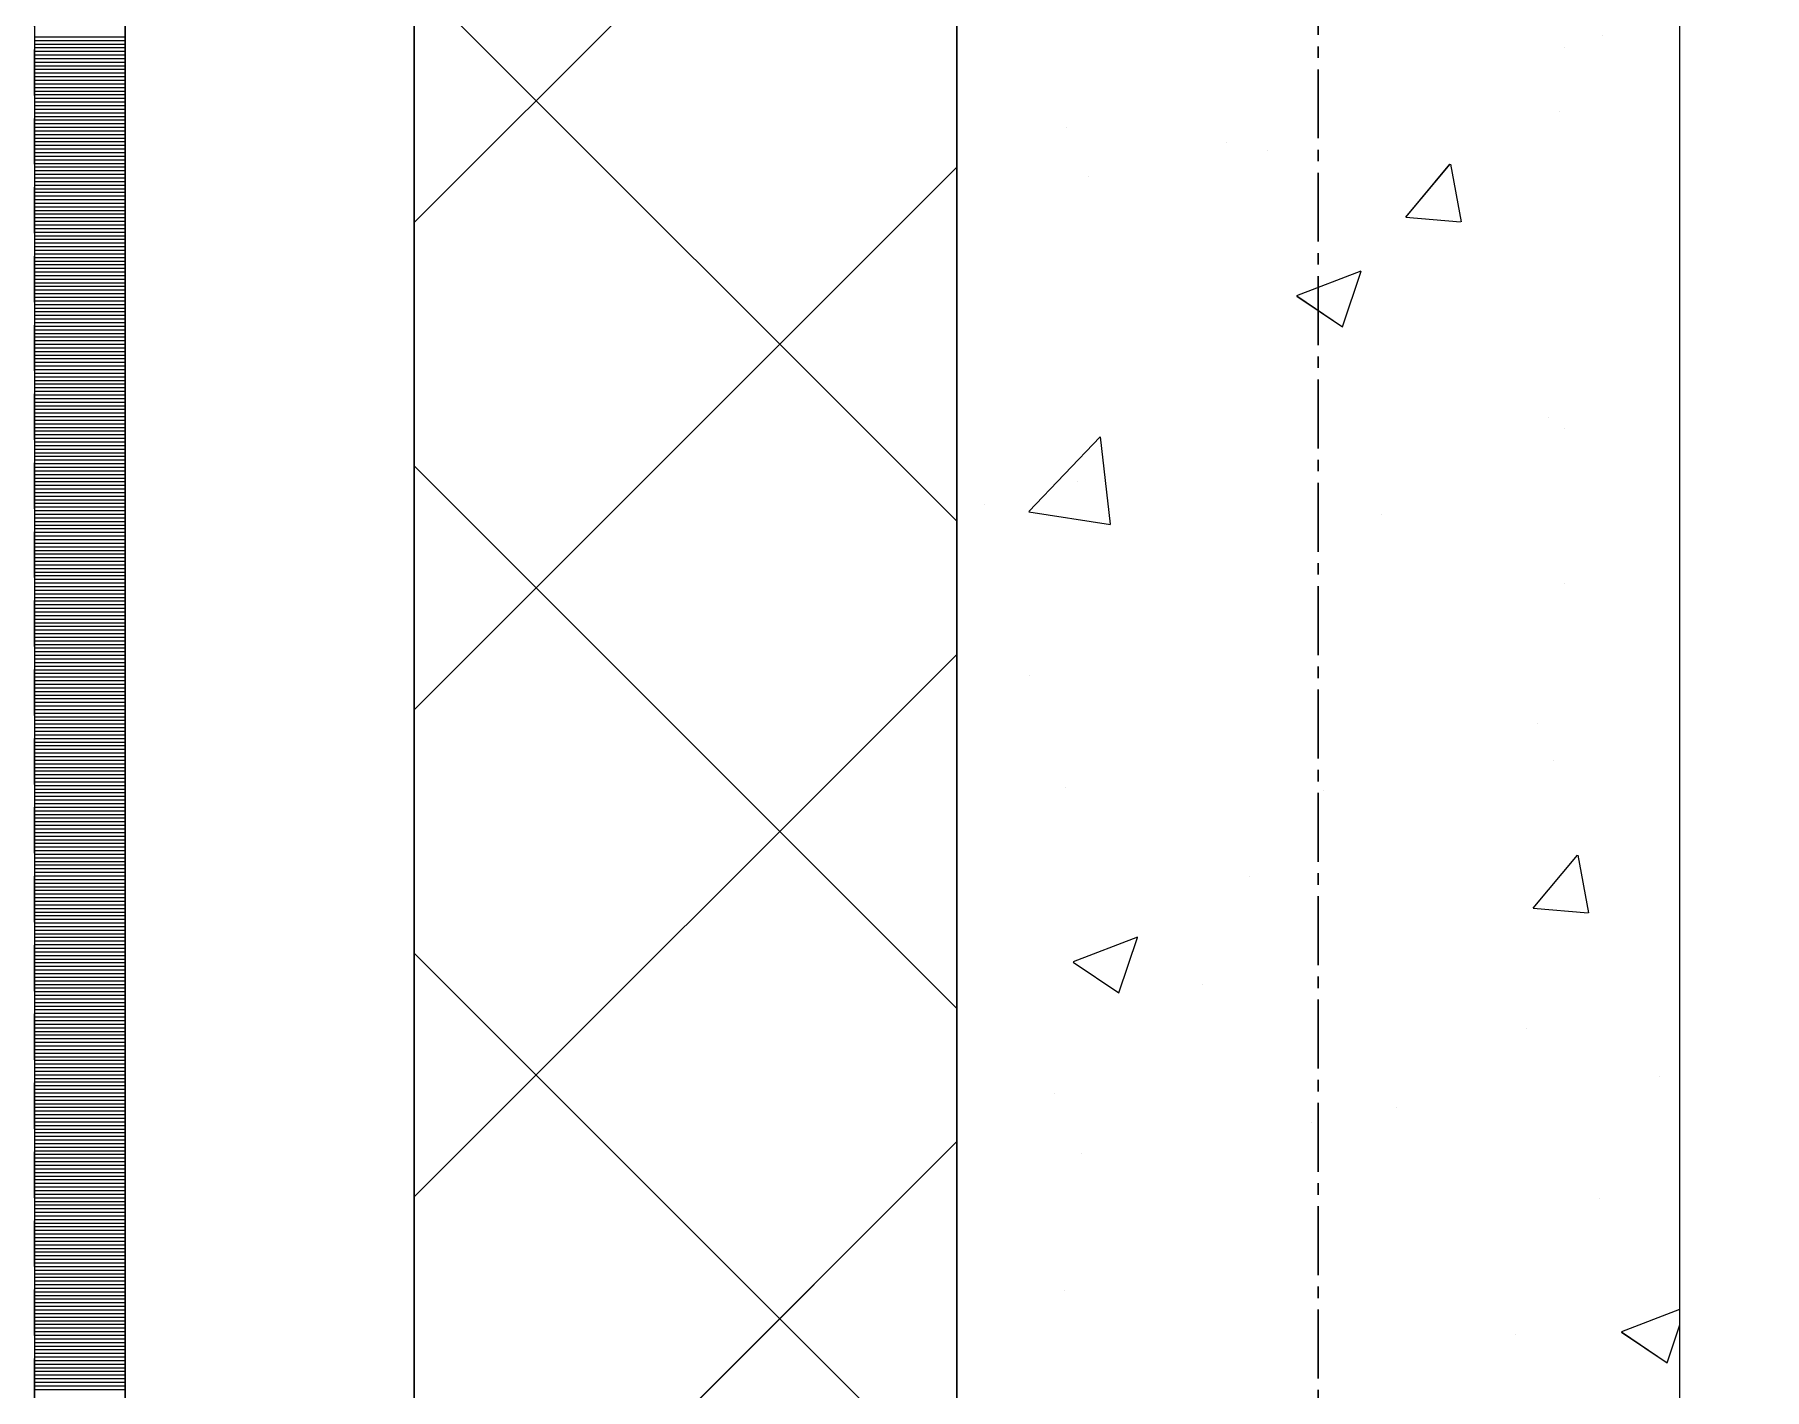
# Model space of a CAD drawing. Header units: millimetres. Extents: x 470010 to 1231400, y -134005 to 421770.
# Drawn here: x 672518.6 to 672996.9, y -37561.5 to -37186.9 of the extents above; entities that cross this region are included whole.
import ezdxf
from ezdxf.enums import TextEntityAlignment as Align

# ---------------------------------------------------------------- set-up
doc = ezdxf.new("R2010")
doc.units = ezdxf.units.MM
doc.linetypes.add('CENTER2', pattern=[28.575, 19.05, -3.175, 3.175, -3.175])
doc.linetypes.add('DASHED', pattern=[19.05, 12.7, -6.35])
doc.layers.get('Defpoints').update_dxf_attribs({"color": 140})
doc.layers.add('АР_Делит', color=120, linetype='Continuous', lineweight=0, plot=False)
for name, color, linetype, lineweight in [('АР_Стены ПЕНОблок', 52, 'Continuous', 20), ('АР_Тонкая', 254, 'Continuous', 5), ('АР_Утеплитель', 31, 'Continuous', 0), ('АР_Штриховка', 8, 'Continuous', 0)]:
    doc.layers.add(name, color=color, linetype=linetype, lineweight=lineweight)
doc.layers.add('РД_Оси_100', color=7, linetype='Continuous', lineweight=0, true_color=0x525252)
doc.styles.add('style1', font='ARIALN.TTF')

# ---------------------------------------------------------------- blocks, each defined once
blk = doc.blocks.new('СОШ_2200_АР_ОСИ_М100_28.05.24')
at = {"layer": 'АР_Делит', "color": 251, "linetype": 'DASHED', "true_color": 0x636466}
blk.add_lwpolyline([(114955, 135155), (114955, -355), (93595.036, -355), (93595.036, 13855), (94145, 13855), (94145, 68320), (66055, 68320), (66055, 13857.73), (83455, 13857.73), (83455, -355), (45245, -355), (45245, 13145), (44695, 13145), (44695, 26755), (45245, 26755), (45245, 68320), (20455, 68320), (20455, 26755), (27955, 26755), (27955, 13145), (-355, 13145), (-355, 100855)], dxfattribs=at)
at = {"layer": 'РД_Оси_100', "color": 251, "linetype": 'CENTER2', "true_color": 0x636466}
blk.add_line((0, -6155), (0, 139938.679), dxfattribs=at)
blk = doc.blocks.new('A$C9108343f')
at = {"layer": 'АР_Стены ПЕНОблок', "color": 18, "linetype": 'Continuous', "lineweight": 20, "true_color": 0x000000}
for p, q in [((7054.96, 97555), (7054.96, 21355)), ((7254.96, 21355), (7254.96, 97555))]:
    blk.add_line(p, q, dxfattribs=at)
at = {"layer": 'АР_Тонкая', "color": 18, "linetype": 'Continuous', "lineweight": 5, "true_color": 0x000000}
for p, q in [((6799.96, 97555), (6799.96, 21355)), ((6824.96, 97555), (6824.96, 21355)), ((6824.96, 21355), (6824.96, 97555)), ((6904.96, 21355), (6904.96, 97555))]:
    blk.add_line(p, q, dxfattribs=at)
at = {"layer": 'АР_Утеплитель', "color": 18, "linetype": 'Continuous', "lineweight": 0, "true_color": 0x000000}
for p, q in [((6904.96, 97555), (6904.96, 21355)), ((7054.96, 21355), (7054.96, 97555))]:
    blk.add_line(p, q, dxfattribs=at)
at = {"layer": 'АР_Штриховка', "color": 18, "linetype": 'Continuous', "lineweight": 0, "true_color": 0x000000}
for p, q in [((6904.96, 63127.38), (7054.96, 63277.38)), ((7054.96, 63044.82), (6904.96, 63194.82)), ((6799.96, 63178.75), (6824.96, 63178.75)), ((6799.96, 63177.75), (6824.96, 63177.75)), ((6799.96, 63176.75), (6824.96, 63176.75)), ((7233.58, 63179.19), (7233.58, 63179.19)), ((6799.96, 63175.75), (6824.96, 63175.75)), ((6799.96, 63174.75), (6824.96, 63174.75)), ((6799.96, 63173.75), (6824.96, 63173.75)), ((6799.96, 63172.75), (6824.96, 63172.75)), ((7223, 63175.7), (7223, 63175.7)), ((6799.96, 63171.75), (6824.96, 63171.75)), ((6799.96, 63170.75), (6824.96, 63170.75)), ((6799.96, 63169.75), (6824.96, 63169.75)), ((6799.96, 63168.75), (6824.96, 63168.75)), ((6799.96, 63167.75), (6824.96, 63167.75)), ((6799.96, 63166.75), (6824.96, 63166.75)), ((6799.96, 63165.75), (6824.96, 63165.75)), ((6799.96, 63164.75), (6824.96, 63164.75)), ((6799.96, 63163.75), (6824.96, 63163.75)), ((6799.96, 63162.75), (6824.96, 63162.75)), ((6799.96, 63161.75), (6824.96, 63161.75)), ((6799.96, 63160.75), (6824.96, 63160.75)), ((6799.96, 63159.75), (6824.96, 63159.75)), ((6799.96, 63158.75), (6824.96, 63158.75)), ((6799.96, 63157.75), (6824.96, 63157.75)), ((7221.75, 63158.12), (7221.75, 63158.12)), ((6799.96, 63156.75), (6824.96, 63156.75)), ((6799.96, 63155.75), (6824.96, 63155.75)), ((6799.96, 63154.75), (6824.96, 63154.75)), ((6799.96, 63153.75), (6824.96, 63153.75)), ((6799.96, 63152.75), (6824.96, 63152.75)), ((7085.45, 63153.76), (7085.45, 63153.76)), ((6799.96, 63151.75), (6824.96, 63151.75)), ((6799.96, 63150.75), (6824.96, 63150.75)), ((6799.96, 63149.75), (6824.96, 63149.75)), ((6799.96, 63148.75), (6824.96, 63148.75)), ((7129.52, 63149.52), (7129.52, 63149.52)), ((6799.96, 63147.75), (6824.96, 63147.75)), ((6799.96, 63146.75), (6824.96, 63146.75)), ((6799.96, 63145.75), (6824.96, 63145.75)), ((6799.96, 63144.75), (6824.96, 63144.75)), ((6799.96, 63143.75), (6824.96, 63143.75)), ((7140.96, 63147.31), (7140.96, 63147.31)), ((7179.13, 63128.89), (7191.37, 63143.49)), ((7194.54, 63127.6), (7191.6, 63143.52)), ((6799.96, 63142.75), (6824.96, 63142.75)), ((6799.96, 63141.75), (6824.96, 63141.75)), ((6799.96, 63140.75), (6824.96, 63140.75)), ((6799.96, 63139.75), (6824.96, 63139.75)), ((6799.96, 63138.75), (6824.96, 63138.75)), ((6904.96, 62992.68), (7054.96, 63142.68)), ((7091.34, 63140.23), (7091.34, 63140.23)), ((6799.96, 63137.75), (6824.96, 63137.75)), ((6799.96, 63136.75), (6824.96, 63136.75)), ((6799.96, 63135.75), (6824.96, 63135.75)), ((6799.96, 63134.75), (6824.96, 63134.75)), ((6799.96, 63133.75), (6824.96, 63133.75)), ((6799.96, 63132.75), (6824.96, 63132.75)), ((6799.96, 63131.75), (6824.96, 63131.75)), ((6799.96, 63130.75), (6824.96, 63130.75)), ((6799.96, 63129.75), (6824.96, 63129.75)), ((7179.13, 63128.89), (7194.31, 63127.56)), ((6799.96, 63128.75), (6824.96, 63128.75)), ((6799.96, 63127.75), (6824.96, 63127.75)), ((6799.96, 63126.75), (6824.96, 63126.75)), ((6799.96, 63125.75), (6824.96, 63125.75)), ((6799.96, 63124.75), (6824.96, 63124.75)), ((6799.96, 63123.75), (6824.96, 63123.75)), ((6799.96, 63122.75), (6824.96, 63122.75)), ((6799.96, 63121.75), (6824.96, 63121.75)), ((6799.96, 63120.75), (6824.96, 63120.75)), ((6799.96, 63119.75), (6824.96, 63119.75)), ((6799.96, 63118.75), (6824.96, 63118.75)), ((6799.96, 63117.75), (6824.96, 63117.75)), ((6799.96, 63116.75), (6824.96, 63116.75)), ((6799.96, 63115.75), (6824.96, 63115.75)), ((6799.96, 63114.75), (6824.96, 63114.75)), ((6799.96, 63113.75), (6824.96, 63113.75)), ((6799.96, 63112.75), (6824.96, 63112.75)), ((6799.96, 63111.75), (6824.96, 63111.75)), ((6799.96, 63110.75), (6824.96, 63110.75)), ((6799.96, 63109.75), (6824.96, 63109.75)), ((7149.04, 63107.22), (7166.82, 63114.05)), ((7161.62, 63098.55), (7166.77, 63113.9)), ((6799.96, 63108.75), (6824.96, 63108.75)), ((6799.96, 63107.75), (6824.96, 63107.75)), ((6799.96, 63106.75), (6824.96, 63106.75)), ((6799.96, 63105.75), (6824.96, 63105.75)), ((7148.97, 63107.08), (7161.6, 63098.55)), ((6799.96, 63104.75), (6824.96, 63104.75)), ((6799.96, 63103.75), (6824.96, 63103.75)), ((6799.96, 63102.75), (6824.96, 63102.75)), ((6799.96, 63101.75), (6824.96, 63101.75)), ((6799.96, 63100.75), (6824.96, 63100.75)), ((6799.96, 63099.75), (6824.96, 63099.75)), ((6799.96, 63098.75), (6824.96, 63098.75)), ((6799.96, 63097.75), (6824.96, 63097.75)), ((6799.96, 63096.75), (6824.96, 63096.75)), ((6799.96, 63095.75), (6824.96, 63095.75)), ((6799.96, 63094.75), (6824.96, 63094.75)), ((6799.96, 63093.75), (6824.96, 63093.75)), ((6799.96, 63092.75), (6824.96, 63092.75)), ((6799.96, 63091.75), (6824.96, 63091.75)), ((6799.96, 63090.75), (6824.96, 63090.75)), ((6799.96, 63089.75), (6824.96, 63089.75)), ((6799.96, 63088.75), (6824.96, 63088.75)), ((6799.96, 63087.75), (6824.96, 63087.75)), ((6799.96, 63086.75), (6824.96, 63086.75)), ((6799.96, 63085.75), (6824.96, 63085.75)), ((6799.96, 63084.75), (6824.96, 63084.75)), ((6799.96, 63083.75), (6824.96, 63083.75)), ((6799.96, 63082.75), (6824.96, 63082.75)), ((6799.96, 63081.75), (6824.96, 63081.75)), ((6799.96, 63080.75), (6824.96, 63080.75)), ((6799.96, 63079.75), (6824.96, 63079.75)), ((6799.96, 63078.75), (6824.96, 63078.75)), ((6799.96, 63077.75), (6824.96, 63077.75)), ((6799.96, 63076.75), (6824.96, 63076.75)), ((6799.96, 63075.75), (6824.96, 63075.75)), ((6799.96, 63074.75), (6824.96, 63074.75)), ((6799.96, 63073.75), (6824.96, 63073.75)), ((6799.96, 63072.75), (6824.96, 63072.75)), ((6799.96, 63071.75), (6824.96, 63071.75)), ((7218.66, 63073.56), (7218.66, 63073.56)), ((6799.96, 63070.75), (6824.96, 63070.75)), ((6799.96, 63069.75), (6824.96, 63069.75)), ((6799.96, 63068.75), (6824.96, 63068.75)), ((6799.96, 63067.75), (6824.96, 63067.75)), ((6799.96, 63066.75), (6824.96, 63066.75)), ((7074.87, 63047.49), (7094.65, 63068.11)), ((7097.52, 63043.99), (7094.71, 63068.12)), ((7223.11, 63070.46), (7223.11, 63070.46)), ((6799.96, 63065.75), (6824.96, 63065.75)), ((6799.96, 63064.75), (6824.96, 63064.75)), ((6799.96, 63063.75), (6824.96, 63063.75)), ((6799.96, 63062.75), (6824.96, 63062.75)), ((6799.96, 63061.75), (6824.96, 63061.75)), ((6799.96, 63060.75), (6824.96, 63060.75)), ((6799.96, 63059.75), (6824.96, 63059.75)), ((6799.96, 63058.75), (6824.96, 63058.75)), ((6799.96, 63057.75), (6824.96, 63057.75)), ((7054.96, 62910.11), (6904.96, 63060.11)), ((6799.96, 63056.75), (6824.96, 63056.75)), ((6799.96, 63055.75), (6824.96, 63055.75)), ((6799.96, 63054.75), (6824.96, 63054.75)), ((6799.96, 63053.75), (6824.96, 63053.75)), ((6799.96, 63052.75), (6824.96, 63052.75)), ((7088.25, 63055.68), (7088.25, 63055.68)), ((6799.96, 63051.75), (6824.96, 63051.75)), ((6799.96, 63050.75), (6824.96, 63050.75)), ((6799.96, 63049.75), (6824.96, 63049.75)), ((6799.96, 63048.75), (6824.96, 63048.75)), ((6799.96, 63047.75), (6824.96, 63047.75)), ((7062.7, 63049.34), (7062.7, 63049.34)), ((6799.96, 63046.75), (6824.96, 63046.75)), ((6799.96, 63045.75), (6824.96, 63045.75)), ((6799.96, 63044.75), (6824.96, 63044.75)), ((6799.96, 63043.75), (6824.96, 63043.75)), ((6799.96, 63042.75), (6824.96, 63042.75)), ((7074.91, 63047.39), (7097.5, 63043.88)), ((7172.47, 63046.59), (7172.47, 63046.59)), ((6799.96, 63041.75), (6824.96, 63041.75)), ((6799.96, 63040.75), (6824.96, 63040.75)), ((6799.96, 63039.75), (6824.96, 63039.75)), ((6799.96, 63038.75), (6824.96, 63038.75)), ((6799.96, 63037.75), (6824.96, 63037.75)), ((6799.96, 63036.75), (6824.96, 63036.75)), ((6799.96, 63035.75), (6824.96, 63035.75)), ((6799.96, 63034.75), (6824.96, 63034.75)), ((6799.96, 63033.75), (6824.96, 63033.75)), ((6799.96, 63032.75), (6824.96, 63032.75)), ((6799.96, 63031.75), (6824.96, 63031.75)), ((6799.96, 63030.75), (6824.96, 63030.75)), ((6799.96, 63029.75), (6824.96, 63029.75)), ((6799.96, 63028.75), (6824.96, 63028.75)), ((6799.96, 63027.75), (6824.96, 63027.75)), ((6799.96, 63026.75), (6824.96, 63026.75)), ((6799.96, 63025.75), (6824.96, 63025.75)), ((6799.96, 63024.75), (6824.96, 63024.75)), ((6799.96, 63023.75), (6824.96, 63023.75)), ((7223.09, 63027.63), (7223.09, 63027.63)), ((6799.96, 63022.75), (6824.96, 63022.75)), ((6799.96, 63021.75), (6824.96, 63021.75)), ((6799.96, 63020.75), (6824.96, 63020.75)), ((6799.96, 63019.75), (6824.96, 63019.75)), ((6799.96, 63018.75), (6824.96, 63018.75)), ((6799.96, 63017.75), (6824.96, 63017.75)), ((6799.96, 63016.75), (6824.96, 63016.75)), ((6799.96, 63015.75), (6824.96, 63015.75)), ((6799.96, 63014.75), (6824.96, 63014.75)), ((6799.96, 63013.75), (6824.96, 63013.75)), ((6799.96, 63012.75), (6824.96, 63012.75)), ((6799.96, 63011.75), (6824.96, 63011.75)), ((6799.96, 63010.75), (6824.96, 63010.75)), ((6799.96, 63009.75), (6824.96, 63009.75)), ((6799.96, 63008.75), (6824.96, 63008.75)), ((6799.96, 63007.75), (6824.96, 63007.75)), ((6799.96, 63006.75), (6824.96, 63006.75)), ((6799.96, 63005.75), (6824.96, 63005.75)), ((6799.96, 63004.75), (6824.96, 63004.75)), ((6904.96, 62857.98), (7054.96, 63007.98)), ((6799.96, 63003.75), (6824.96, 63003.75)), ((6799.96, 63002.75), (6824.96, 63002.75)), ((6799.96, 63001.75), (6824.96, 63001.75)), ((6799.96, 63000.75), (6824.96, 63000.75)), ((6799.96, 62999.75), (6824.96, 62999.75)), ((7074.96, 63002.21), (7074.96, 63002.21)), ((6799.96, 62998.75), (6824.96, 62998.75)), ((6799.96, 62997.75), (6824.96, 62997.75)), ((6799.96, 62996.75), (6824.96, 62996.75)), ((6799.96, 62995.75), (6824.96, 62995.75)), ((6799.96, 62994.75), (6824.96, 62994.75)), ((6799.96, 62993.75), (6824.96, 62993.75)), ((6799.96, 62992.75), (6824.96, 62992.75)), ((6799.96, 62991.75), (6824.96, 62991.75)), ((6799.96, 62990.75), (6824.96, 62990.75)), ((6799.96, 62989.75), (6824.96, 62989.75)), ((6799.96, 62988.75), (6824.96, 62988.75)), ((6799.96, 62987.75), (6824.96, 62987.75)), ((6799.96, 62986.75), (6824.96, 62986.75)), ((6799.96, 62985.75), (6824.96, 62985.75)), ((7215.57, 62989.01), (7215.57, 62989.01)), ((6799.96, 62984.75), (6824.96, 62984.75)), ((6799.96, 62983.75), (6824.96, 62983.75)), ((6799.96, 62982.75), (6824.96, 62982.75)), ((6799.96, 62981.75), (6824.96, 62981.75)), ((6799.96, 62980.75), (6824.96, 62980.75)), ((6799.96, 62979.75), (6824.96, 62979.75)), ((6799.96, 62978.75), (6824.96, 62978.75)), ((6799.96, 62977.75), (6824.96, 62977.75)), ((6799.96, 62976.75), (6824.96, 62976.75)), ((6799.96, 62975.75), (6824.96, 62975.75)), ((7219.88, 62978.65), (7219.88, 62978.65)), ((6799.96, 62974.75), (6824.96, 62974.75)), ((6799.96, 62973.75), (6824.96, 62973.75)), ((6799.96, 62972.75), (6824.96, 62972.75)), ((6799.96, 62971.75), (6824.96, 62971.75)), ((7085.16, 62971.12), (7085.16, 62971.12)), ((6799.96, 62970.75), (6824.96, 62970.75)), ((6799.96, 62969.75), (6824.96, 62969.75)), ((6799.96, 62968.75), (6824.96, 62968.75)), ((6799.96, 62967.75), (6824.96, 62967.75)), ((6799.96, 62966.75), (6824.96, 62966.75)), ((7156.29, 62970.28), (7156.29, 62970.28)), ((6799.96, 62965.75), (6824.96, 62965.75)), ((6799.96, 62964.75), (6824.96, 62964.75)), ((6799.96, 62963.75), (6824.96, 62963.75)), ((6799.96, 62962.75), (6824.96, 62962.75)), ((6799.96, 62961.75), (6824.96, 62961.75)), ((6799.96, 62960.75), (6824.96, 62960.75)), ((6799.96, 62959.75), (6824.96, 62959.75)), ((6799.96, 62958.75), (6824.96, 62958.75)), ((6799.96, 62957.75), (6824.96, 62957.75)), ((6799.96, 62956.75), (6824.96, 62956.75)), ((6799.96, 62955.75), (6824.96, 62955.75)), ((6799.96, 62954.75), (6824.96, 62954.75)), ((6799.96, 62953.75), (6824.96, 62953.75)), ((6799.96, 62952.75), (6824.96, 62952.75)), ((7214.37, 62937.84), (7226.62, 62952.43)), ((7229.78, 62936.55), (7226.84, 62952.47)), ((6799.96, 62951.75), (6824.96, 62951.75)), ((6799.96, 62950.75), (6824.96, 62950.75)), ((6799.96, 62949.75), (6824.96, 62949.75)), ((6799.96, 62948.75), (6824.96, 62948.75)), ((6799.96, 62947.75), (6824.96, 62947.75)), ((6799.96, 62946.75), (6824.96, 62946.75)), ((6799.96, 62945.75), (6824.96, 62945.75)), ((6799.96, 62944.75), (6824.96, 62944.75)), ((6799.96, 62943.75), (6824.96, 62943.75)), ((6799.96, 62942.75), (6824.96, 62942.75)), ((7135.83, 62946.44), (7135.83, 62946.44)), ((6799.96, 62941.75), (6824.96, 62941.75)), ((6799.96, 62940.75), (6824.96, 62940.75)), ((6799.96, 62939.75), (6824.96, 62939.75)), ((6799.96, 62938.75), (6824.96, 62938.75)), ((6799.96, 62937.75), (6824.96, 62937.75)), ((7214.37, 62937.83), (7229.55, 62936.51)), ((6799.96, 62936.75), (6824.96, 62936.75)), ((6799.96, 62935.75), (6824.96, 62935.75)), ((6799.96, 62934.75), (6824.96, 62934.75)), ((6799.96, 62933.75), (6824.96, 62933.75)), ((6799.96, 62932.75), (6824.96, 62932.75)), ((6799.96, 62931.75), (6824.96, 62931.75)), ((6799.96, 62930.75), (6824.96, 62930.75)), ((6799.96, 62929.75), (6824.96, 62929.75)), ((6799.96, 62928.75), (6824.96, 62928.75)), ((7087.23, 62923.03), (7105.02, 62929.86)), ((7099.82, 62914.36), (7104.97, 62929.71)), ((6799.96, 62927.75), (6824.96, 62927.75)), ((6799.96, 62926.75), (6824.96, 62926.75)), ((6799.96, 62925.75), (6824.96, 62925.75)), ((6799.96, 62924.75), (6824.96, 62924.75)), ((6799.96, 62923.75), (6824.96, 62923.75)), ((7054.96, 62775.41), (6904.96, 62925.41)), ((6799.96, 62922.75), (6824.96, 62922.75)), ((6799.96, 62921.75), (6824.96, 62921.75)), ((6799.96, 62920.75), (6824.96, 62920.75)), ((6799.96, 62919.75), (6824.96, 62919.75)), ((6799.96, 62918.75), (6824.96, 62918.75)), ((7087.17, 62922.89), (7099.8, 62914.37)), ((6799.96, 62917.75), (6824.96, 62917.75)), ((6799.96, 62916.75), (6824.96, 62916.75)), ((6799.96, 62915.75), (6824.96, 62915.75)), ((6799.96, 62914.75), (6824.96, 62914.75)), ((6799.96, 62913.75), (6824.96, 62913.75)), ((7123, 62916.79), (7123, 62916.79)), ((6799.96, 62912.75), (6824.96, 62912.75)), ((6799.96, 62911.75), (6824.96, 62911.75)), ((6799.96, 62910.75), (6824.96, 62910.75)), ((6799.96, 62909.75), (6824.96, 62909.75)), ((6799.96, 62908.75), (6824.96, 62908.75)), ((6799.96, 62907.75), (6824.96, 62907.75)), ((6799.96, 62906.75), (6824.96, 62906.75)), ((6799.96, 62905.75), (6824.96, 62905.75)), ((6799.96, 62904.75), (6824.96, 62904.75)), ((7212.48, 62904.45), (7212.48, 62904.45)), ((6799.96, 62903.75), (6824.96, 62903.75)), ((6799.96, 62902.75), (6824.96, 62902.75)), ((6799.96, 62901.75), (6824.96, 62901.75)), ((6799.96, 62900.75), (6824.96, 62900.75)), ((6799.96, 62899.75), (6824.96, 62899.75)), ((6799.96, 62898.75), (6824.96, 62898.75)), ((6799.96, 62897.75), (6824.96, 62897.75)), ((6799.96, 62896.75), (6824.96, 62896.75)), ((6799.96, 62895.75), (6824.96, 62895.75)), ((6799.96, 62894.75), (6824.96, 62894.75)), ((6799.96, 62893.75), (6824.96, 62893.75)), ((6799.96, 62892.75), (6824.96, 62892.75)), ((6799.96, 62891.75), (6824.96, 62891.75)), ((6799.96, 62890.75), (6824.96, 62890.75)), ((6799.96, 62889.75), (6824.96, 62889.75)), ((7249.26, 62891.13), (7249.26, 62891.13)), ((6799.96, 62888.75), (6824.96, 62888.75)), ((6799.96, 62887.75), (6824.96, 62887.75)), ((6799.96, 62886.75), (6824.96, 62886.75)), ((6799.96, 62885.75), (6824.96, 62885.75)), ((7082.07, 62886.57), (7082.07, 62886.57)), ((6799.96, 62884.75), (6824.96, 62884.75)), ((6799.96, 62883.75), (6824.96, 62883.75)), ((6799.96, 62882.75), (6824.96, 62882.75)), ((6799.96, 62881.75), (6824.96, 62881.75)), ((6799.96, 62880.75), (6824.96, 62880.75)), ((7176.56, 62882.68), (7176.56, 62882.68)), ((6799.96, 62879.75), (6824.96, 62879.75)), ((6799.96, 62878.75), (6824.96, 62878.75)), ((6799.96, 62877.75), (6824.96, 62877.75)), ((6799.96, 62876.75), (6824.96, 62876.75)), ((6799.96, 62875.75), (6824.96, 62875.75)), ((7153.06, 62878.47), (7153.06, 62878.47)), ((6799.96, 62874.75), (6824.96, 62874.75)), ((6799.96, 62873.75), (6824.96, 62873.75)), ((6799.96, 62872.75), (6824.96, 62872.75)), ((6799.96, 62871.75), (6824.96, 62871.75)), ((6799.96, 62870.75), (6824.96, 62870.75)), ((6904.96, 62723.27), (7054.96, 62873.27)), ((6799.96, 62869.75), (6824.96, 62869.75)), ((6799.96, 62868.75), (6824.96, 62868.75)), ((6799.96, 62867.75), (6824.96, 62867.75)), ((6799.96, 62866.75), (6824.96, 62866.75)), ((6799.96, 62865.75), (6824.96, 62865.75)), ((7089.47, 62870.1), (7089.47, 62870.1)), ((6799.96, 62864.75), (6824.96, 62864.75)), ((6799.96, 62863.75), (6824.96, 62863.75)), ((6799.96, 62862.75), (6824.96, 62862.75)), ((6799.96, 62861.75), (6824.96, 62861.75)), ((6799.96, 62860.75), (6824.96, 62860.75)), ((6799.96, 62859.75), (6824.96, 62859.75)), ((6799.96, 62858.75), (6824.96, 62858.75)), ((6799.96, 62857.75), (6824.96, 62857.75)), ((6799.96, 62856.75), (6824.96, 62856.75)), ((7232.83, 62857.55), (7232.83, 62857.55)), ((6799.96, 62855.75), (6824.96, 62855.75)), ((6799.96, 62854.75), (6824.96, 62854.75)), ((6799.96, 62853.75), (6824.96, 62853.75)), ((6799.96, 62852.75), (6824.96, 62852.75)), ((6799.96, 62851.75), (6824.96, 62851.75)), ((6799.96, 62850.75), (6824.96, 62850.75)), ((6799.96, 62849.75), (6824.96, 62849.75)), ((6799.96, 62848.75), (6824.96, 62848.75)), ((6799.96, 62847.75), (6824.96, 62847.75)), ((6799.96, 62846.75), (6824.96, 62846.75)), ((6799.96, 62845.75), (6824.96, 62845.75)), ((6799.96, 62844.75), (6824.96, 62844.75)), ((6799.96, 62843.75), (6824.96, 62843.75)), ((6799.96, 62842.75), (6824.96, 62842.75)), ((6799.96, 62841.75), (6824.96, 62841.75)), ((6799.96, 62840.75), (6824.96, 62840.75)), ((6799.96, 62839.75), (6824.96, 62839.75)), ((6799.96, 62838.75), (6824.96, 62838.75)), ((6799.96, 62837.75), (6824.96, 62837.75)), ((6799.96, 62836.75), (6824.96, 62836.75)), ((6799.96, 62835.75), (6824.96, 62835.75)), ((6799.96, 62834.75), (6824.96, 62834.75)), ((6799.96, 62833.75), (6824.96, 62833.75)), ((6799.96, 62832.75), (6824.96, 62832.75)), ((6799.96, 62831.75), (6824.96, 62831.75)), ((6799.96, 62830.75), (6824.96, 62830.75)), ((6799.96, 62829.75), (6824.96, 62829.75)), ((6799.96, 62828.75), (6824.96, 62828.75)), ((6799.96, 62827.75), (6824.96, 62827.75)), ((7084.7, 62832.12), (7084.7, 62832.12)), ((6799.96, 62826.75), (6824.96, 62826.75)), ((6799.96, 62825.75), (6824.96, 62825.75)), ((6799.96, 62824.75), (6824.96, 62824.75)), ((6799.96, 62823.75), (6824.96, 62823.75)), ((6799.96, 62822.75), (6824.96, 62822.75)), ((7238.85, 62820.77), (7254.96, 62826.95)), ((6799.96, 62821.75), (6824.96, 62821.75)), ((6799.96, 62820.75), (6824.96, 62820.75)), ((6799.96, 62819.75), (6824.96, 62819.75)), ((6799.96, 62818.75), (6824.96, 62818.75)), ((7209.4, 62819.9), (7209.4, 62819.9)), ((7238.78, 62820.62), (7251.42, 62812.1)), ((7251.43, 62812.1), (7254.96, 62822.61)), ((6799.96, 62817.75), (6824.96, 62817.75)), ((6799.96, 62816.75), (6824.96, 62816.75)), ((6799.96, 62815.75), (6824.96, 62815.75)), ((6799.96, 62814.75), (6824.96, 62814.75)), ((6799.96, 62813.75), (6824.96, 62813.75)), ((6799.96, 62812.75), (6824.96, 62812.75)), ((6799.96, 62811.75), (6824.96, 62811.75)), ((6799.96, 62810.75), (6824.96, 62810.75)), ((6799.96, 62809.75), (6824.96, 62809.75)), ((6799.96, 62808.75), (6824.96, 62808.75)), ((6799.96, 62807.75), (6824.96, 62807.75)), ((6799.96, 62806.75), (6824.96, 62806.75)), ((6799.96, 62805.75), (6824.96, 62805.75))]:
    blk.add_line(p, q, dxfattribs=at)
at = {"layer": 'РД_Оси_100'}
blk.add_blockref('СОШ_2200_АР_ОСИ_М100_28.05.24', (7154.96, 6755), dxfattribs=at)
at = {"layer": 'Defpoints', "color": 18, "true_color": 0x000000, "style": 'style1'}
for p in [(143949.34, 316089.12), (143974.98, 281639.5), (143890.4, 273244.71), (143839.99, 264276.81), (143967.75, 254892.38), (12251.96, 104178.14), (12382.58, 96023.14)]:
    blk.add_attdef('АР-ПОМЕЩЕНИЕ:НАИМЕНОВАНИЕ', text='', height=100, dxfattribs=at).set_placement(p, align=Align.MIDDLE)
at = {"layer": 'Defpoints', "color": 18, "true_color": 0x000000, "style": 'style1', "flags": 8}
for p in [(143951.3, 279099.09), (143848.34, 269251.11), (143875.33, 260094.25), (144049.74, 250824.7), (163419.28, 238153.36), (155897.46, 237965.97), (183037.2, 237965.97), (143342.94, 237876.19)]:
    blk.add_attdef('АР-ПОМЕЩЕНИЕ:НАИМЕНОВАНИЕ', text='', height=100, dxfattribs=at).set_placement(p, align=Align.MIDDLE)

msp = doc.modelspace()

# ---------------------------------------------------------------- linework, layer by layer
at = {"layer": 'АР_Стены ПЕНОблок', "color": 18, "linetype": 'Continuous', "lineweight": 20, "true_color": 0x000000}
for p, q in [((672773.57, -2811.242), (672773.57, -79011.242)), ((672973.57, -79011.242), (672973.57, -2811.242))]:
    msp.add_line(p, q, dxfattribs=at)
at = {"layer": 'АР_Тонкая', "color": 18, "linetype": 'Continuous', "lineweight": 5, "true_color": 0x000000}
for p, q in [((672518.57, -2811.242), (672518.57, -79011.242)), ((672543.57, -2811.242), (672543.57, -79011.242)), ((672543.57, -79011.242), (672543.57, -2811.242)), ((672623.57, -79011.242), (672623.57, -2811.242))]:
    msp.add_line(p, q, dxfattribs=at)
at = {"layer": 'АР_Утеплитель', "color": 18, "linetype": 'Continuous', "lineweight": 0, "true_color": 0x000000}
for p, q in [((672623.57, -2811.242), (672623.57, -79011.242)), ((672773.57, -79011.242), (672773.57, -2811.242))]:
    msp.add_line(p, q, dxfattribs=at)
at = {"layer": 'АР_Штриховка', "color": 18, "linetype": 'Continuous', "lineweight": 0, "true_color": 0x000000}
for p, q in [((672623.57, -37238.858), (672773.57, -37088.858)), ((672773.57, -37321.425), (672623.57, -37171.425)), ((672518.57, -37187.492), (672543.57, -37187.492)), ((672518.57, -37188.492), (672543.57, -37188.492)), ((672518.57, -37189.492), (672543.57, -37189.492)), ((672518.57, -37190.492), (672543.57, -37190.492)), ((672518.57, -37191.492), (672543.57, -37191.492)), ((672518.57, -37192.492), (672543.57, -37192.492)), ((672518.57, -37193.492), (672543.57, -37193.492)), ((672518.57, -37194.492), (672543.57, -37194.492)), ((672518.57, -37195.492), (672543.57, -37195.492)), ((672518.57, -37196.492), (672543.57, -37196.492)), ((672518.57, -37197.492), (672543.57, -37197.492)), ((672518.57, -37198.492), (672543.57, -37198.492)), ((672518.57, -37199.492), (672543.57, -37199.492)), ((672518.57, -37200.492), (672543.57, -37200.492)), ((672518.57, -37201.492), (672543.57, -37201.492)), ((672518.57, -37202.492), (672543.57, -37202.492)), ((672518.57, -37203.492), (672543.57, -37203.492)), ((672518.57, -37204.492), (672543.57, -37204.492)), ((672518.57, -37205.492), (672543.57, -37205.492)), ((672518.57, -37206.492), (672543.57, -37206.492)), ((672518.57, -37207.492), (672543.57, -37207.492)), ((672518.57, -37208.492), (672543.57, -37208.492)), ((672518.57, -37209.492), (672543.57, -37209.492)), ((672518.57, -37210.492), (672543.57, -37210.492)), ((672518.57, -37211.492), (672543.57, -37211.492)), ((672518.57, -37212.492), (672543.57, -37212.492)), ((672518.57, -37213.492), (672543.57, -37213.492)), ((672518.57, -37214.492), (672543.57, -37214.492)), ((672518.57, -37215.492), (672543.57, -37215.492)), ((672518.57, -37216.492), (672543.57, -37216.492)), ((672518.57, -37217.492), (672543.57, -37217.492)), ((672518.57, -37218.492), (672543.57, -37218.492)), ((672518.57, -37219.492), (672543.57, -37219.492)), ((672518.57, -37220.492), (672543.57, -37220.492)), ((672518.57, -37221.492), (672543.57, -37221.492)), ((672518.57, -37222.492), (672543.57, -37222.492)), ((672518.57, -37223.492), (672543.57, -37223.492)), ((672518.57, -37224.492), (672543.57, -37224.492)), ((672518.57, -37225.492), (672543.57, -37225.492)), ((672623.57, -37373.562), (672773.57, -37223.562)), ((672897.741, -37237.348), (672909.986, -37222.754)), ((672913.149, -37238.639), (672910.212, -37222.717)), ((672518.57, -37226.492), (672543.57, -37226.492)), ((672518.57, -37227.492), (672543.57, -37227.492)), ((672518.57, -37228.492), (672543.57, -37228.492)), ((672518.57, -37229.492), (672543.57, -37229.492)), ((672518.57, -37230.492), (672543.57, -37230.492)), ((672518.57, -37231.492), (672543.57, -37231.492)), ((672518.57, -37232.492), (672543.57, -37232.492)), ((672518.57, -37233.492), (672543.57, -37233.492)), ((672518.57, -37234.492), (672543.57, -37234.492)), ((672518.57, -37235.492), (672543.57, -37235.492)), ((672518.57, -37236.492), (672543.57, -37236.492)), ((672518.57, -37237.492), (672543.57, -37237.492)), ((672518.57, -37238.492), (672543.57, -37238.492)), ((672518.57, -37239.492), (672543.57, -37239.492)), ((672897.741, -37237.352), (672912.923, -37238.68)), ((672518.57, -37240.492), (672543.57, -37240.492)), ((672518.57, -37241.492), (672543.57, -37241.492)), ((672518.57, -37242.492), (672543.57, -37242.492)), ((672518.57, -37243.492), (672543.57, -37243.492)), ((672518.57, -37244.492), (672543.57, -37244.492)), ((672518.57, -37245.492), (672543.57, -37245.492)), ((672518.57, -37246.492), (672543.57, -37246.492)), ((672518.57, -37247.492), (672543.57, -37247.492)), ((672518.57, -37248.492), (672543.57, -37248.492)), ((672518.57, -37249.492), (672543.57, -37249.492)), ((672518.57, -37250.492), (672543.57, -37250.492)), ((672518.57, -37251.492), (672543.57, -37251.492)), ((672518.57, -37252.492), (672543.57, -37252.492)), ((672518.57, -37253.492), (672543.57, -37253.492)), ((672867.648, -37259.02), (672885.433, -37252.194)), ((672880.23, -37267.693), (672885.38, -37252.344)), ((672518.57, -37254.492), (672543.57, -37254.492)), ((672518.57, -37255.492), (672543.57, -37255.492)), ((672518.57, -37256.492), (672543.57, -37256.492)), ((672518.57, -37257.492), (672543.57, -37257.492)), ((672518.57, -37258.492), (672543.57, -37258.492)), ((672867.582, -37259.166), (672880.216, -37267.688)), ((672518.57, -37259.492), (672543.57, -37259.492)), ((672518.57, -37260.492), (672543.57, -37260.492)), ((672518.57, -37261.492), (672543.57, -37261.492)), ((672518.57, -37262.492), (672543.57, -37262.492)), ((672518.57, -37263.492), (672543.57, -37263.492)), ((672518.57, -37264.492), (672543.57, -37264.492)), ((672518.57, -37265.492), (672543.57, -37265.492)), ((672518.57, -37266.492), (672543.57, -37266.492)), ((672518.57, -37267.492), (672543.57, -37267.492)), ((672518.57, -37268.492), (672543.57, -37268.492)), ((672518.57, -37269.492), (672543.57, -37269.492)), ((672518.57, -37270.492), (672543.57, -37270.492)), ((672518.57, -37271.492), (672543.57, -37271.492)), ((672518.57, -37272.492), (672543.57, -37272.492)), ((672518.57, -37273.492), (672543.57, -37273.492)), ((672518.57, -37274.492), (672543.57, -37274.492)), ((672518.57, -37275.492), (672543.57, -37275.492)), ((672518.57, -37276.492), (672543.57, -37276.492)), ((672518.57, -37277.492), (672543.57, -37277.492)), ((672518.57, -37278.492), (672543.57, -37278.492)), ((672518.57, -37279.492), (672543.57, -37279.492)), ((672518.57, -37280.492), (672543.57, -37280.492)), ((672518.57, -37281.492), (672543.57, -37281.492)), ((672518.57, -37282.492), (672543.57, -37282.492)), ((672518.57, -37283.492), (672543.57, -37283.492)), ((672518.57, -37284.492), (672543.57, -37284.492)), ((672518.57, -37285.492), (672543.57, -37285.492)), ((672518.57, -37286.492), (672543.57, -37286.492)), ((672518.57, -37287.492), (672543.57, -37287.492)), ((672518.57, -37288.492), (672543.57, -37288.492)), ((672518.57, -37289.492), (672543.57, -37289.492)), ((672518.57, -37290.492), (672543.57, -37290.492)), ((672518.57, -37291.492), (672543.57, -37291.492)), ((672518.57, -37292.492), (672543.57, -37292.492)), ((672518.57, -37293.492), (672543.57, -37293.492)), ((672518.57, -37294.492), (672543.57, -37294.492)), ((672518.57, -37295.492), (672543.57, -37295.492)), ((672518.57, -37296.492), (672543.57, -37296.492)), ((672518.57, -37297.492), (672543.57, -37297.492)), ((672518.57, -37298.492), (672543.57, -37298.492)), ((672518.57, -37299.492), (672543.57, -37299.492)), ((672518.57, -37300.492), (672543.57, -37300.492)), ((672518.57, -37301.492), (672543.57, -37301.492)), ((672793.477, -37318.752), (672813.261, -37298.134)), ((672816.132, -37322.248), (672813.326, -37298.126)), ((672518.57, -37302.492), (672543.57, -37302.492)), ((672518.57, -37303.492), (672543.57, -37303.492)), ((672518.57, -37304.492), (672543.57, -37304.492)), ((672518.57, -37305.492), (672543.57, -37305.492)), ((672518.57, -37306.492), (672543.57, -37306.492)), ((672773.57, -37456.129), (672623.57, -37306.129)), ((672518.57, -37307.492), (672543.57, -37307.492)), ((672518.57, -37308.492), (672543.57, -37308.492)), ((672518.57, -37309.492), (672543.57, -37309.492)), ((672518.57, -37310.492), (672543.57, -37310.492)), ((672518.57, -37311.492), (672543.57, -37311.492)), ((672518.57, -37312.492), (672543.57, -37312.492)), ((672518.57, -37313.492), (672543.57, -37313.492)), ((672518.57, -37314.492), (672543.57, -37314.492)), ((672518.57, -37315.492), (672543.57, -37315.492)), ((672518.57, -37316.492), (672543.57, -37316.492)), ((672518.57, -37317.492), (672543.57, -37317.492)), ((672518.57, -37318.492), (672543.57, -37318.492)), ((672518.57, -37319.492), (672543.57, -37319.492)), ((672518.57, -37320.492), (672543.57, -37320.492)), ((672793.525, -37318.854), (672816.115, -37322.358)), ((672518.57, -37321.492), (672543.57, -37321.492)), ((672518.57, -37322.492), (672543.57, -37322.492)), ((672518.57, -37323.492), (672543.57, -37323.492)), ((672518.57, -37324.492), (672543.57, -37324.492)), ((672518.57, -37325.492), (672543.57, -37325.492)), ((672518.57, -37326.492), (672543.57, -37326.492)), ((672518.57, -37327.492), (672543.57, -37327.492)), ((672518.57, -37328.492), (672543.57, -37328.492)), ((672518.57, -37329.492), (672543.57, -37329.492)), ((672518.57, -37330.492), (672543.57, -37330.492)), ((672518.57, -37331.492), (672543.57, -37331.492)), ((672518.57, -37332.492), (672543.57, -37332.492)), ((672518.57, -37333.492), (672543.57, -37333.492)), ((672518.57, -37334.492), (672543.57, -37334.492)), ((672518.57, -37335.492), (672543.57, -37335.492)), ((672518.57, -37336.492), (672543.57, -37336.492)), ((672518.57, -37337.492), (672543.57, -37337.492)), ((672518.57, -37338.492), (672543.57, -37338.492)), ((672518.57, -37339.492), (672543.57, -37339.492)), ((672518.57, -37340.492), (672543.57, -37340.492)), ((672518.57, -37341.492), (672543.57, -37341.492)), ((672518.57, -37342.492), (672543.57, -37342.492)), ((672518.57, -37343.492), (672543.57, -37343.492)), ((672518.57, -37344.492), (672543.57, -37344.492)), ((672518.57, -37345.492), (672543.57, -37345.492)), ((672518.57, -37346.492), (672543.57, -37346.492)), ((672518.57, -37347.492), (672543.57, -37347.492)), ((672518.57, -37348.492), (672543.57, -37348.492)), ((672518.57, -37349.492), (672543.57, -37349.492)), ((672518.57, -37350.492), (672543.57, -37350.492)), ((672518.57, -37351.492), (672543.57, -37351.492)), ((672518.57, -37352.492), (672543.57, -37352.492)), ((672518.57, -37353.492), (672543.57, -37353.492)), ((672518.57, -37354.492), (672543.57, -37354.492)), ((672518.57, -37355.492), (672543.57, -37355.492)), ((672518.57, -37356.492), (672543.57, -37356.492)), ((672518.57, -37357.492), (672543.57, -37357.492)), ((672518.57, -37358.492), (672543.57, -37358.492)), ((672518.57, -37359.492), (672543.57, -37359.492)), ((672623.57, -37508.266), (672773.57, -37358.266)), ((672518.57, -37360.492), (672543.57, -37360.492)), ((672518.57, -37361.492), (672543.57, -37361.492)), ((672518.57, -37362.492), (672543.57, -37362.492)), ((672518.57, -37363.492), (672543.57, -37363.492)), ((672518.57, -37364.492), (672543.57, -37364.492)), ((672518.57, -37365.492), (672543.57, -37365.492)), ((672518.57, -37366.492), (672543.57, -37366.492)), ((672518.57, -37367.492), (672543.57, -37367.492)), ((672518.57, -37368.492), (672543.57, -37368.492)), ((672518.57, -37369.492), (672543.57, -37369.492)), ((672518.57, -37370.492), (672543.57, -37370.492)), ((672518.57, -37371.492), (672543.57, -37371.492)), ((672518.57, -37372.492), (672543.57, -37372.492)), ((672518.57, -37373.492), (672543.57, -37373.492)), ((672518.57, -37374.492), (672543.57, -37374.492)), ((672518.57, -37375.492), (672543.57, -37375.492)), ((672518.57, -37376.492), (672543.57, -37376.492)), ((672518.57, -37377.492), (672543.57, -37377.492)), ((672518.57, -37378.492), (672543.57, -37378.492)), ((672518.57, -37379.492), (672543.57, -37379.492)), ((672518.57, -37380.492), (672543.57, -37380.492)), ((672518.57, -37381.492), (672543.57, -37381.492)), ((672518.57, -37382.492), (672543.57, -37382.492)), ((672518.57, -37383.492), (672543.57, -37383.492)), ((672518.57, -37384.492), (672543.57, -37384.492)), ((672518.57, -37385.492), (672543.57, -37385.492)), ((672518.57, -37386.492), (672543.57, -37386.492)), ((672518.57, -37387.492), (672543.57, -37387.492)), ((672518.57, -37388.492), (672543.57, -37388.492)), ((672518.57, -37389.492), (672543.57, -37389.492)), ((672518.57, -37390.492), (672543.57, -37390.492)), ((672518.57, -37391.492), (672543.57, -37391.492)), ((672518.57, -37392.492), (672543.57, -37392.492)), ((672518.57, -37393.492), (672543.57, -37393.492)), ((672518.57, -37394.492), (672543.57, -37394.492)), ((672518.57, -37395.492), (672543.57, -37395.492)), ((672518.57, -37396.492), (672543.57, -37396.492)), ((672518.57, -37397.492), (672543.57, -37397.492)), ((672518.57, -37398.492), (672543.57, -37398.492)), ((672518.57, -37399.492), (672543.57, -37399.492)), ((672518.57, -37400.492), (672543.57, -37400.492)), ((672518.57, -37401.492), (672543.57, -37401.492)), ((672518.57, -37402.492), (672543.57, -37402.492)), ((672518.57, -37403.492), (672543.57, -37403.492)), ((672518.57, -37404.492), (672543.57, -37404.492)), ((672518.57, -37405.492), (672543.57, -37405.492)), ((672518.57, -37406.492), (672543.57, -37406.492)), ((672518.57, -37407.492), (672543.57, -37407.492)), ((672518.57, -37408.492), (672543.57, -37408.492)), ((672518.57, -37409.492), (672543.57, -37409.492)), ((672518.57, -37410.492), (672543.57, -37410.492)), ((672518.57, -37411.492), (672543.57, -37411.492)), ((672518.57, -37412.492), (672543.57, -37412.492)), ((672518.57, -37413.492), (672543.57, -37413.492)), ((672518.57, -37414.492), (672543.57, -37414.492)), ((672518.57, -37415.492), (672543.57, -37415.492)), ((672518.57, -37416.492), (672543.57, -37416.492)), ((672932.985, -37428.404), (672945.23, -37413.811)), ((672948.391, -37429.696), (672945.454, -37413.774)), ((672518.57, -37417.492), (672543.57, -37417.492)), ((672518.57, -37418.492), (672543.57, -37418.492)), ((672518.57, -37419.492), (672543.57, -37419.492)), ((672518.57, -37420.492), (672543.57, -37420.492)), ((672518.57, -37421.492), (672543.57, -37421.492)), ((672518.57, -37422.492), (672543.57, -37422.492)), ((672518.57, -37423.492), (672543.57, -37423.492)), ((672518.57, -37424.492), (672543.57, -37424.492)), ((672518.57, -37425.492), (672543.57, -37425.492)), ((672518.57, -37426.492), (672543.57, -37426.492)), ((672518.57, -37427.492), (672543.57, -37427.492)), ((672518.57, -37428.492), (672543.57, -37428.492)), ((672518.57, -37429.492), (672543.57, -37429.492)), ((672518.57, -37430.492), (672543.57, -37430.492)), ((672932.984, -37428.409), (672948.166, -37429.737)), ((672518.57, -37431.492), (672543.57, -37431.492)), ((672518.57, -37432.492), (672543.57, -37432.492)), ((672518.57, -37433.492), (672543.57, -37433.492)), ((672518.57, -37434.492), (672543.57, -37434.492)), ((672518.57, -37435.492), (672543.57, -37435.492)), ((672518.57, -37436.492), (672543.57, -37436.492)), ((672518.57, -37437.492), (672543.57, -37437.492)), ((672518.57, -37438.492), (672543.57, -37438.492)), ((672518.57, -37439.492), (672543.57, -37439.492)), ((672518.57, -37440.492), (672543.57, -37440.492)), ((672773.57, -37590.833), (672623.57, -37440.833)), ((672805.846, -37443.209), (672823.63, -37436.382)), ((672818.428, -37451.881), (672823.578, -37436.532)), ((672518.57, -37441.492), (672543.57, -37441.492)), ((672518.57, -37442.492), (672543.57, -37442.492)), ((672518.57, -37443.492), (672543.57, -37443.492)), ((672518.57, -37444.492), (672543.57, -37444.492)), ((672518.57, -37445.492), (672543.57, -37445.492)), ((672805.78, -37443.354), (672818.414, -37451.876)), ((672518.57, -37446.492), (672543.57, -37446.492)), ((672518.57, -37447.492), (672543.57, -37447.492)), ((672518.57, -37448.492), (672543.57, -37448.492)), ((672518.57, -37449.492), (672543.57, -37449.492)), ((672518.57, -37450.492), (672543.57, -37450.492)), ((672518.57, -37451.492), (672543.57, -37451.492)), ((672518.57, -37452.492), (672543.57, -37452.492)), ((672518.57, -37453.492), (672543.57, -37453.492)), ((672518.57, -37454.492), (672543.57, -37454.492)), ((672518.57, -37455.492), (672543.57, -37455.492)), ((672518.57, -37456.492), (672543.57, -37456.492)), ((672518.57, -37457.492), (672543.57, -37457.492)), ((672518.57, -37458.492), (672543.57, -37458.492)), ((672518.57, -37459.492), (672543.57, -37459.492)), ((672518.57, -37460.492), (672543.57, -37460.492)), ((672518.57, -37461.492), (672543.57, -37461.492)), ((672518.57, -37462.492), (672543.57, -37462.492)), ((672518.57, -37463.492), (672543.57, -37463.492)), ((672518.57, -37464.492), (672543.57, -37464.492)), ((672518.57, -37465.492), (672543.57, -37465.492)), ((672518.57, -37466.492), (672543.57, -37466.492)), ((672518.57, -37467.492), (672543.57, -37467.492)), ((672518.57, -37468.492), (672543.57, -37468.492)), ((672518.57, -37469.492), (672543.57, -37469.492)), ((672518.57, -37470.492), (672543.57, -37470.492)), ((672518.57, -37471.492), (672543.57, -37471.492)), ((672518.57, -37472.492), (672543.57, -37472.492)), ((672518.57, -37473.492), (672543.57, -37473.492)), ((672518.57, -37474.492), (672543.57, -37474.492)), ((672518.57, -37475.492), (672543.57, -37475.492)), ((672518.57, -37476.492), (672543.57, -37476.492)), ((672518.57, -37477.492), (672543.57, -37477.492)), ((672518.57, -37478.492), (672543.57, -37478.492)), ((672518.57, -37479.492), (672543.57, -37479.492)), ((672518.57, -37480.492), (672543.57, -37480.492)), ((672518.57, -37481.492), (672543.57, -37481.492)), ((672518.57, -37482.492), (672543.57, -37482.492)), ((672518.57, -37483.492), (672543.57, -37483.492)), ((672518.57, -37484.492), (672543.57, -37484.492)), ((672518.57, -37485.492), (672543.57, -37485.492)), ((672518.57, -37486.492), (672543.57, -37486.492)), ((672518.57, -37487.492), (672543.57, -37487.492)), ((672518.57, -37488.492), (672543.57, -37488.492)), ((672518.57, -37489.492), (672543.57, -37489.492)), ((672518.57, -37490.492), (672543.57, -37490.492)), ((672518.57, -37491.492), (672543.57, -37491.492)), ((672518.57, -37492.492), (672543.57, -37492.492)), ((672518.57, -37493.492), (672543.57, -37493.492)), ((672623.57, -37642.97), (672773.57, -37492.97)), ((672518.57, -37494.492), (672543.57, -37494.492)), ((672518.57, -37495.492), (672543.57, -37495.492)), ((672518.57, -37496.492), (672543.57, -37496.492)), ((672518.57, -37497.492), (672543.57, -37497.492)), ((672518.57, -37498.492), (672543.57, -37498.492)), ((672518.57, -37499.492), (672543.57, -37499.492)), ((672518.57, -37500.492), (672543.57, -37500.492)), ((672518.57, -37501.492), (672543.57, -37501.492)), ((672518.57, -37502.492), (672543.57, -37502.492)), ((672518.57, -37503.492), (672543.57, -37503.492)), ((672518.57, -37504.492), (672543.57, -37504.492)), ((672518.57, -37505.492), (672543.57, -37505.492)), ((672518.57, -37506.492), (672543.57, -37506.492)), ((672518.57, -37507.492), (672543.57, -37507.492)), ((672518.57, -37508.492), (672543.57, -37508.492)), ((672518.57, -37509.492), (672543.57, -37509.492)), ((672518.57, -37510.492), (672543.57, -37510.492)), ((672518.57, -37511.492), (672543.57, -37511.492)), ((672518.57, -37512.492), (672543.57, -37512.492)), ((672518.57, -37513.492), (672543.57, -37513.492)), ((672518.57, -37514.492), (672543.57, -37514.492)), ((672518.57, -37515.492), (672543.57, -37515.492)), ((672518.57, -37516.492), (672543.57, -37516.492)), ((672518.57, -37517.492), (672543.57, -37517.492)), ((672518.57, -37518.492), (672543.57, -37518.492)), ((672518.57, -37519.492), (672543.57, -37519.492)), ((672518.57, -37520.492), (672543.57, -37520.492)), ((672518.57, -37521.492), (672543.57, -37521.492)), ((672518.57, -37522.492), (672543.57, -37522.492)), ((672518.57, -37523.492), (672543.57, -37523.492)), ((672518.57, -37524.492), (672543.57, -37524.492)), ((672518.57, -37525.492), (672543.57, -37525.492)), ((672518.57, -37526.492), (672543.57, -37526.492)), ((672518.57, -37527.492), (672543.57, -37527.492)), ((672518.57, -37528.492), (672543.57, -37528.492)), ((672518.57, -37529.492), (672543.57, -37529.492)), ((672518.57, -37530.492), (672543.57, -37530.492)), ((672518.57, -37531.492), (672543.57, -37531.492)), ((672518.57, -37532.492), (672543.57, -37532.492)), ((672518.57, -37533.492), (672543.57, -37533.492)), ((672518.57, -37534.492), (672543.57, -37534.492)), ((672518.57, -37535.492), (672543.57, -37535.492)), ((672518.57, -37536.492), (672543.57, -37536.492)), ((672518.57, -37537.492), (672543.57, -37537.492)), ((672518.57, -37538.492), (672543.57, -37538.492)), ((672518.57, -37539.492), (672543.57, -37539.492)), ((672518.57, -37540.492), (672543.57, -37540.492)), ((672957.46, -37545.474), (672973.57, -37539.29)), ((672518.57, -37541.492), (672543.57, -37541.492)), ((672518.57, -37542.492), (672543.57, -37542.492)), ((672518.57, -37543.492), (672543.57, -37543.492)), ((672518.57, -37544.492), (672543.57, -37544.492)), ((672518.57, -37545.492), (672543.57, -37545.492)), ((672957.394, -37545.619), (672970.029, -37554.141)), ((672970.042, -37554.146), (672973.57, -37543.633)), ((672518.57, -37546.492), (672543.57, -37546.492)), ((672518.57, -37547.492), (672543.57, -37547.492)), ((672518.57, -37548.492), (672543.57, -37548.492)), ((672518.57, -37549.492), (672543.57, -37549.492)), ((672518.57, -37550.492), (672543.57, -37550.492)), ((672518.57, -37551.492), (672543.57, -37551.492)), ((672518.57, -37552.492), (672543.57, -37552.492)), ((672518.57, -37553.492), (672543.57, -37553.492)), ((672518.57, -37554.492), (672543.57, -37554.492)), ((672518.57, -37555.492), (672543.57, -37555.492)), ((672518.57, -37556.492), (672543.57, -37556.492)), ((672518.57, -37557.492), (672543.57, -37557.492)), ((672518.57, -37558.492), (672543.57, -37558.492)), ((672518.57, -37559.492), (672543.57, -37559.492)), ((672518.57, -37560.492), (672543.57, -37560.492)), ((672518.57, -37561.492), (672543.57, -37561.492))]:
    msp.add_line(p, q, dxfattribs=at)

# ---------------------------------------------------------------- block references
msp.add_blockref('A$C9108343f', (665718.612, -100366.242))
at = {"layer": 'РД_Оси_100'}
msp.add_blockref('СОШ_2200_АР_ОСИ_М100_28.05.24', (672873.57, -93611.242), dxfattribs=at)

doc.saveas('drawing.dxf')
